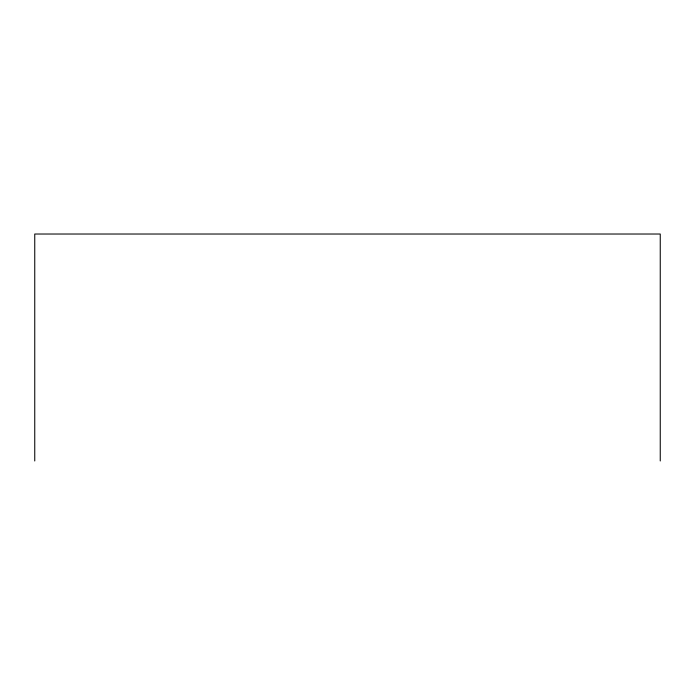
<?xml version="1.0" encoding="UTF-8"?>
<svg xmlns="http://www.w3.org/2000/svg" width="695" height="695" viewBox="0 0 695 695"><rect width="100%" height="100%" fill="white"/><g stroke="black" fill="none" stroke-linecap="round" stroke-linejoin="round"><path stroke-width="1.04" d="M660.25 460.976L660.25 234.024L34.75 234.024L34.75 460.976"/></g></svg>
